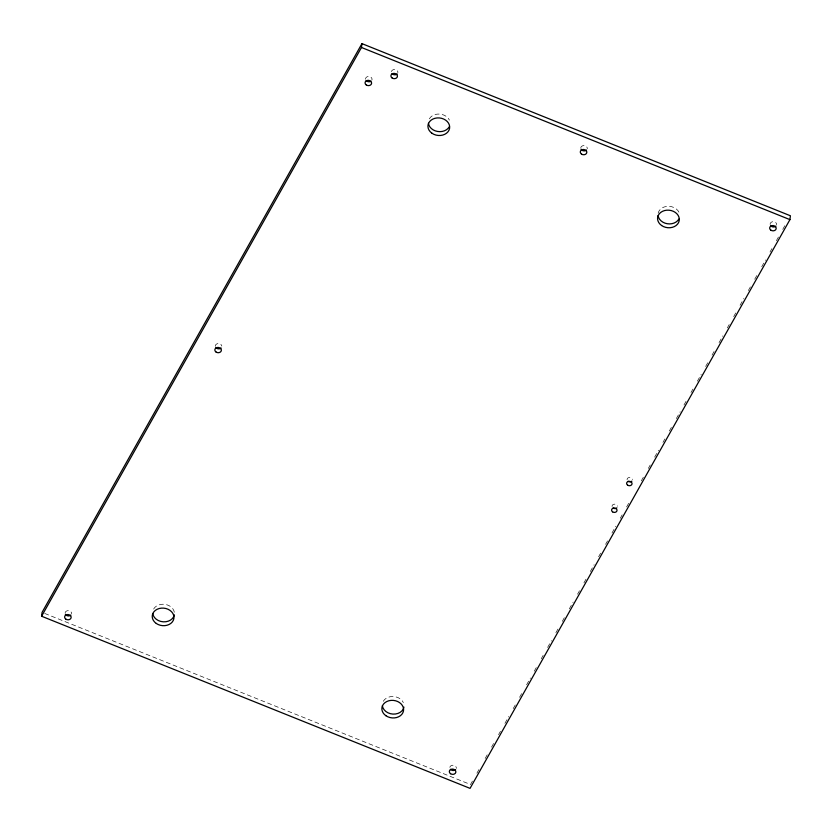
<?xml version="1.0" encoding="UTF-8"?>
<svg xmlns="http://www.w3.org/2000/svg" width="832" height="832" viewBox="0 0 832 832"><rect width="100%" height="100%" fill="white"/><g stroke="black" fill="none" stroke-linecap="round" stroke-linejoin="round"><path stroke-width="0.62" stroke-dasharray="4.16 3.12" d="M472.43 781.123L470.517 784.524L43.274 612.862M476.892 773.188L479.44 768.654M485.17 758.462L487.718 753.927M491.546 747.136L494.094 742.602M498.555 734.666L500.469 731.266M504.93 723.341L508.747 716.539M513.209 708.614L515.757 704.08M519.584 697.278L522.132 692.744M526.594 684.819L530.41 678.018M534.238 671.226L536.786 666.692M541.247 658.757L543.161 655.356M547.622 647.431L551.439 640.63M555.901 632.705L558.449 628.17M562.276 621.369L564.824 616.845M569.286 608.91L573.113 602.108M577.564 594.183L579.478 590.782M583.939 582.847L586.487 578.323M590.314 571.522L594.131 564.72M598.593 556.795L601.141 552.261M605.602 544.326L607.516 540.935M611.978 533L615.805 526.198M620.266 518.274L622.17 514.873M626.631 506.938L629.179 502.414M641.295 480.886L643.843 476.351M648.305 468.426L650.208 465.026M654.67 457.09L658.497 450.289M662.958 442.364L664.872 438.963M669.323 431.038L671.882 426.504M676.333 418.569L680.16 411.778M683.987 404.976L686.535 400.442M690.997 392.517L692.91 389.116M697.362 381.181L701.189 374.39M705.65 366.454L708.198 361.92M712.026 355.129L714.574 350.594M719.035 342.659L722.852 335.868M727.314 327.933L729.227 324.532M733.689 316.607L736.237 312.073M740.064 305.271L743.881 298.48M748.342 290.545L750.89 286.01M754.718 279.219L757.266 274.685M761.727 266.75L765.544 259.958M770.006 252.023L771.919 248.622M776.381 240.698L778.929 236.163M782.756 229.362L785.304 224.838M215.332 346.351A3.276 2.631 6.9 0 1 218.234 343.574A3.276 2.631 6.9 0 1 221.822 346.07M65.135 612.758A3.276 2.631 6.9 0 1 68.858 610.719A3.276 2.631 6.9 0 1 71.583 613.85M449.842 767.333A3.276 2.631 6.9 0 1 453.575 765.294A3.276 2.631 6.9 0 1 456.29 768.425M365.55 79.258A3.276 2.631 6.9 0 1 369.304 76.534A3.276 2.631 6.9 0 1 371.779 80.319M770.141 224.484A3.276 2.631 6.9 0 1 773.469 221.707A3.276 2.631 6.9 0 1 776.61 224.89M580.798 147.711A3.276 2.631 6.9 0 1 584.522 145.673A3.276 2.631 6.9 0 1 587.236 148.803M429.322 118.851A10.91 8.778 6.9 0 1 439.546 114.057A10.91 8.778 6.9 0 1 449.426 120.11M391.425 71.625A3.276 2.631 6.9 0 1 395.158 69.586A3.276 2.631 6.9 0 1 397.873 72.717M383.261 701.303A10.91 8.778 6.9 0 1 393.474 696.519A10.91 8.778 6.9 0 1 403.354 702.572M658.154 213.283A10.91 8.778 6.9 0 1 669.178 206.326A10.91 8.778 6.9 0 1 679.723 214.635M153.629 609.045A10.91 8.778 6.9 0 1 165.256 604.417A10.91 8.778 6.9 0 1 174.387 612.57M627.089 479.773A2.725 2.194 6.9 0 1 629.512 477.454A2.725 2.194 6.9 0 1 632.497 479.534M612.071 506.48A2.725 2.194 6.9 0 1 614.484 504.161A2.725 2.194 6.9 0 1 617.479 506.241"/><path stroke-width="1.25" d="M41.6 616.231L42.068 612.373L361.951 43.628L790.4 215.769L789.932 219.627L470.049 788.372L41.6 616.231L361.483 47.476L361.951 43.628M361.483 47.476L789.932 219.627M70.897 615.077A3.276 2.631 6.9 0 1 65.312 614.13M221.114 347.984A3.276 2.631 6.9 0 1 215.935 347.651M455.603 769.642A3.276 2.631 6.9 0 1 450.424 769.319M370.718 81.338A3.276 2.631 6.9 0 1 366.163 80.558M775.923 226.117A3.276 2.631 6.9 0 1 770.754 225.784M586.56 150.02A3.276 2.631 6.9 0 1 580.975 149.074M449.207 126.838A10.91 8.778 6.9 0 1 437.57 131.466A10.91 8.778 6.9 0 1 428.449 123.313M397.186 73.934A3.276 2.631 6.9 0 1 392.007 73.611M403.946 707.127A10.91 8.778 6.9 0 1 392.922 714.085A10.91 8.778 6.9 0 1 382.377 705.765M678.839 219.097A10.91 8.778 6.9 0 1 667.202 223.725A10.91 8.778 6.9 0 1 658.081 215.571M174.314 614.858A10.91 8.778 6.9 0 1 163.29 621.826A10.91 8.778 6.9 0 1 152.745 613.506M631.914 481.125A2.725 2.194 6.9 0 1 628.087 481.291M616.886 507.832A2.725 2.194 6.9 0 1 613.059 507.998M770.869 230.162A3.276 2.631 6.9 0 0 776.152 228.748A3.276 2.631 6.9 0 0 771.753 225.69A3.276 2.631 6.9 0 0 770.869 230.162M581.495 154.076A3.276 2.631 6.9 0 0 586.778 152.662A3.276 2.631 6.9 0 0 582.379 149.604A3.276 2.631 6.9 0 0 581.495 154.076M431.964 133.255A10.91 8.778 6.9 0 0 449.55 128.523A10.91 8.778 6.9 0 0 434.897 118.321A10.91 8.778 6.9 0 0 431.964 133.255M392.122 77.99A3.276 2.631 6.9 0 0 397.405 76.575A3.276 2.631 6.9 0 0 393.006 73.507A3.276 2.631 6.9 0 0 392.122 77.99M385.892 715.707A10.91 8.778 6.9 0 0 403.478 710.975A10.91 8.778 6.9 0 0 388.825 700.773A10.91 8.778 6.9 0 0 385.892 715.707M216.06 352.04A3.276 2.631 6.9 0 0 221.333 350.615A3.276 2.631 6.9 0 0 216.934 347.558A3.276 2.631 6.9 0 0 216.06 352.04M366.278 84.947A3.276 2.631 6.9 0 0 371.561 83.522A3.276 2.631 6.9 0 0 367.162 80.465A3.276 2.631 6.9 0 0 366.278 84.947M65.832 619.133A3.276 2.631 6.9 0 0 71.115 617.708A3.276 2.631 6.9 0 0 66.716 614.65A3.276 2.631 6.9 0 0 65.832 619.133M661.596 225.514A10.91 8.778 6.9 0 0 679.182 220.792A10.91 8.778 6.9 0 0 664.529 210.579A10.91 8.778 6.9 0 0 661.596 225.514M156.26 623.449A10.91 8.778 6.9 0 0 173.846 618.717A10.91 8.778 6.9 0 0 159.193 608.514A10.91 8.778 6.9 0 0 156.26 623.449M450.549 773.698A3.276 2.631 6.9 0 0 455.822 772.283A3.276 2.631 6.9 0 0 451.422 769.215A3.276 2.631 6.9 0 0 450.549 773.698M627.619 485.15A2.725 2.194 6.9 0 0 632.018 483.964A2.725 2.194 6.9 0 0 628.358 481.416A2.725 2.194 6.9 0 0 627.619 485.15M612.602 511.857A2.725 2.194 6.9 0 0 616.99 510.671A2.725 2.194 6.9 0 0 613.33 508.123A2.725 2.194 6.9 0 0 612.602 511.857"/></g></svg>
